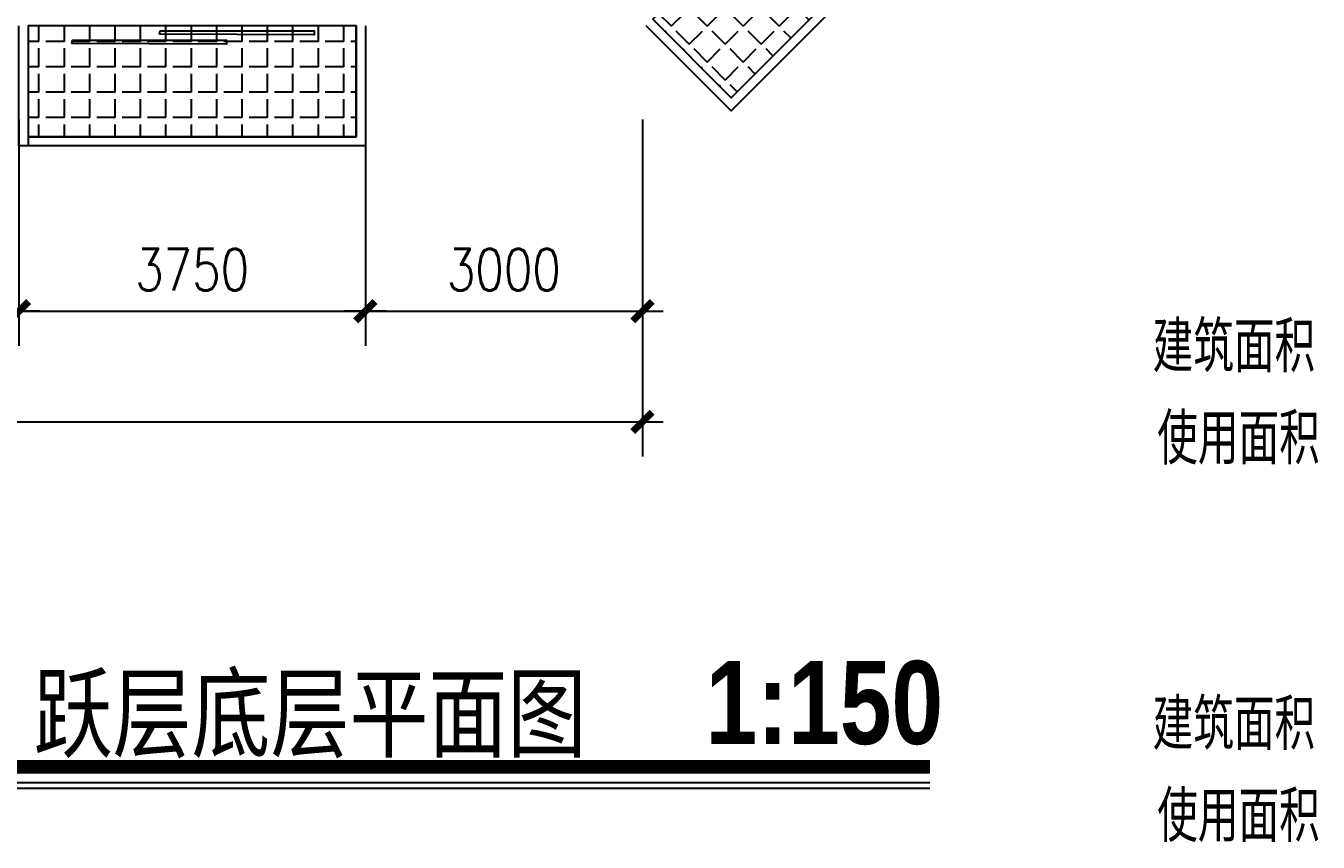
# Model space of a CAD drawing. Header units: millimetres. Extents: x 1316 to 28209, y 637 to 25771.
# Drawn here: x 14218 to 28209, y 637 to 9475 of the extents above; entities that cross this region are included whole.
import ezdxf

# ---------------------------------------------------------------- set-up
doc = ezdxf.new("R2010")
doc.units = ezdxf.units.MM
for name, color, linetype in [('PUB_DIM', 3, 'Continuous'), ('PUB_TEXT', 7, 'Continuous'), ('TKX', 8, 'Continuous'), ('WALL', 255, 'Continuous'), ('WINDOW', 2, 'Continuous'), ('ZB', 252, 'Continuous')]:
    doc.layers.add(name, color=color, linetype=linetype)
doc.styles.add('_HZTXT', font='txt.shx', dxfattribs={"bigfont": 'HZTXT.shx'})
doc.styles.add('_HZZY', font='txt', dxfattribs={"width": 0.75, "bigfont": 'HZZY'})
doc.styles.add('_SASB____', font='SASB____', dxfattribs={"width": 0.8})
doc.styles.add('DIM_FONT', font='SIMPLEX.shx', dxfattribs={"width": 0.8})
doc.dimstyles.new('DIMN150', dxfattribs={"dimscale": 1.5, "dimtxt": 300, "dimasz": 1, "dimexe": 250, "dimexo": 300, "dimgap": 150, "dimtad": 1, "dimdec": 0, "dimzin": 0, "dimdsep": 46, "dimtxsty": 'DIM_FONT', "dimblk": '_DIMX', "dimblk1": '_DIMX', "dimblk2": '_DIMX', "dimcen": 0.09, "dimclrt": 7, "dimadec": 0, "dimazin": 0, "dimtfac": 1, "dimtdec": 0, "dimtix": 1, "dimtmove": 2, "dimatfit": 3, "dimldrblk": '_DIMX', "dimfxl": 1, "dimtolj": 1, "dimtzin": 0, "dimarcsym": 0})

# ---------------------------------------------------------------- blocks, each defined once
blk = doc.blocks.new('_DIMX')
blk.add_line((-150, 0), (150, 0))
at = {"const_width": 50}
blk.add_lwpolyline([(-70, -70), (70, 70)], dxfattribs=at)
blk = doc.blocks.new('*D58')
at = {"layer": 'DEFPOINTS', "color": 0, "transparency": 16777216}
for p in [(4993, 7712), (20893, 7712), (20893, 5186)]:
    blk.add_point(p, dxfattribs=at)
at = {"layer": 'PUB_DIM', "color": 0, "lineweight": -2, "transparency": 16777216}
for p, q in [((4993, 7262), (4993, 4811)), ((20893, 7262), (20893, 4811)), ((4995, 5186), (20892, 5186))]:
    blk.add_line(p, q, dxfattribs=at)
at = {"layer": 'PUB_DIM', "color": 0, "lineweight": -2, "transparency": 16777216, "xscale": 1.5, "yscale": 1.5, "zscale": 1.5, "rotation": 180}
blk.add_blockref('_DIMX', (4993, 5186), dxfattribs=at)
at = {"layer": 'PUB_DIM', "color": 0, "lineweight": -2, "transparency": 16777216, "xscale": 1.5, "yscale": 1.5, "zscale": 1.5}
blk.add_blockref('_DIMX', (20893, 5186), dxfattribs=at)
at = {"layer": 'PUB_DIM', "color": 7, "transparency": 16777216, "insert": (12943, 5636), "char_height": 450, "attachment_point": 5, "style": 'DIM_FONT'}
blk.add_mtext('\\A1;15900', dxfattribs=at)
blk = doc.blocks.new('*D59')
at = {"layer": 'DEFPOINTS', "color": 0, "transparency": 16777216}
for p in [(10393, 8912), (14143, 8912), (10393, 6386)]:
    blk.add_point(p, dxfattribs=at)
at = {"layer": 'PUB_DIM', "color": 0, "lineweight": -2, "transparency": 16777216}
for p, q in [((10393, 8462), (10393, 6011)), ((14143, 8462), (14143, 6011)), ((14142, 6386), (10395, 6386))]:
    blk.add_line(p, q, dxfattribs=at)
at = {"layer": 'PUB_DIM', "color": 0, "lineweight": -2, "transparency": 16777216, "xscale": 1.5, "yscale": 1.5, "zscale": 1.5, "rotation": 180}
blk.add_blockref('_DIMX', (10393, 6386), dxfattribs=at)
at = {"layer": 'PUB_DIM', "color": 0, "lineweight": -2, "transparency": 16777216, "xscale": 1.5, "yscale": 1.5, "zscale": 1.5}
blk.add_blockref('_DIMX', (14143, 6386), dxfattribs=at)
at = {"layer": 'PUB_DIM', "color": 7, "transparency": 16777216, "insert": (12268, 6836), "char_height": 450, "attachment_point": 5, "style": 'DIM_FONT'}
blk.add_mtext('\\A1;3750', dxfattribs=at)
blk = doc.blocks.new('*D52')
at = {"layer": 'DEFPOINTS', "color": 0, "transparency": 16777216}
for p in [(17893, 8912), (20893, 8912), (20893, 6386)]:
    blk.add_point(p, dxfattribs=at)
at = {"layer": 'PUB_DIM', "color": 0, "lineweight": -2, "transparency": 16777216}
for p, q in [((17893, 8462), (17893, 6011)), ((20893, 8462), (20893, 6011)), ((17895, 6386), (20892, 6386))]:
    blk.add_line(p, q, dxfattribs=at)
at = {"layer": 'PUB_DIM', "color": 0, "lineweight": -2, "transparency": 16777216, "xscale": 1.5, "yscale": 1.5, "zscale": 1.5, "rotation": 180}
blk.add_blockref('_DIMX', (17893, 6386), dxfattribs=at)
at = {"layer": 'PUB_DIM', "color": 0, "lineweight": -2, "transparency": 16777216, "xscale": 1.5, "yscale": 1.5, "zscale": 1.5}
blk.add_blockref('_DIMX', (20893, 6386), dxfattribs=at)
at = {"layer": 'PUB_DIM', "color": 7, "transparency": 16777216, "insert": (19393, 6836), "char_height": 450, "attachment_point": 5, "style": 'DIM_FONT'}
blk.add_mtext('\\A1;3000', dxfattribs=at)
blk = doc.blocks.new('*D53')
at = {"layer": 'DEFPOINTS', "color": 0, "transparency": 16777216}
for p in [(14143, 8912), (17893, 8912), (17893, 6386)]:
    blk.add_point(p, dxfattribs=at)
at = {"layer": 'PUB_DIM', "color": 0, "lineweight": -2, "transparency": 16777216}
for p, q in [((14143, 8462), (14143, 6011)), ((17893, 8462), (17893, 6011)), ((14145, 6386), (17892, 6386))]:
    blk.add_line(p, q, dxfattribs=at)
at = {"layer": 'PUB_DIM', "color": 0, "lineweight": -2, "transparency": 16777216, "xscale": 1.5, "yscale": 1.5, "zscale": 1.5, "rotation": 180}
blk.add_blockref('_DIMX', (14143, 6386), dxfattribs=at)
at = {"layer": 'PUB_DIM', "color": 0, "lineweight": -2, "transparency": 16777216, "xscale": 1.5, "yscale": 1.5, "zscale": 1.5}
blk.add_blockref('_DIMX', (17893, 6386), dxfattribs=at)
at = {"layer": 'PUB_DIM', "color": 7, "transparency": 16777216, "insert": (16018, 6836), "char_height": 450, "attachment_point": 5, "style": 'DIM_FONT'}
blk.add_mtext('\\A1;3750', dxfattribs=at)
blk = doc.blocks.new('M_A14NPV')
for points in [[(0.6323, 0.2261), (0.6292, 0.2078), (-0.1643, 0.2078), (-0.1643, 0.2286)], [(0.1799, 0.1784), (0.1767, 0.1601), (-0.6168, 0.1601), (-0.6167, 0.1808)]]:
    blk.add_lwpolyline(points, close=True)

msp = doc.modelspace()

# ---------------------------------------------------------------- hatches: boundary and pattern name
at = {"layer": 'ZB', "linetype": 'Continuous'}
h = msp.add_hatch(dxfattribs=at)
h.set_pattern_fill('ANGLE', color=256, scale=1000, angle=45, style=0)
h.set_pattern_definition([(45, (-90605.6, 190897.74), (-194.45436, 194.45436), [200, -75]), (135, (-90605.6, 190897.74), (-194.45436, -194.45436), [200, -75])])
h.paths.add_polyline_path([(21005.3, 9545.9), (23650.9, 12191.4), (24499.4, 11342.9), (21853.8, 8697.3)])
h = msp.add_hatch(dxfattribs=at)
h.set_pattern_fill('ANGLE', color=256, scale=1000, style=0)
h.set_pattern_definition([(180, (35259.31, 199882.07), (0, 275), [200, -75]), (90, (35259.31, 199882.07), (275, 2e-14), [200, -75])])
h.paths.add_polyline_path([(17793.2, 8275.1), (17793.2, 9475.1), (14243.2, 9475.1), (14243.2, 8275.1)])

# ---------------------------------------------------------------- linework, layer by layer
at = {"layer": 'TKX', "color": 7}
for p, q in [((10370.8, 1282.3), (24005, 1282.3)), ((10370.8, 1221.7), (24005, 1221.7))]:
    msp.add_line(p, q, dxfattribs=at)
msp.add_lwpolyline([(10370.8, 1451.7, 150, 150, 0), (24005, 1451.7, 150, 150, 0)], format="xyseb", dxfattribs=at)
at = {"layer": 'WALL'}
msp.add_line((14243.2, 9475.1), (14243.2, 8175.1), dxfattribs=at)
at = {"layer": 'WINDOW'}
for points in [[(23721.6, 12262.2), (24640.9, 11342.9), (21853.8, 8555.9), (20934.6, 9475.1)], [(23650.9, 12191.4), (24499.4, 11342.9), (21853.8, 8697.3), (21005.3, 9545.9)], [(17893.2, 9475.1), (17893.2, 8175.1), (14143.2, 8175.1), (14143.2, 9475.1)], [(17793.2, 9475.1), (17793.2, 8275.1), (14243.2, 8275.1)]]:
    msp.add_lwpolyline(points, dxfattribs=at)
for points in [[(21005.3, 9545.9), (23650.9, 12191.4), (24499.4, 11342.9), (21853.8, 8697.3)], [(17793.2, 8275.1), (17793.2, 9475.1), (14243.2, 9475.1), (14243.2, 8275.1)]]:
    msp.add_lwpolyline(points, close=True, dxfattribs=at)

# ---------------------------------------------------------------- block references
at = {"layer": 'WINDOW', "xscale": 2100, "yscale": 2100, "zscale": 2100, "rotation": 180}
msp.add_blockref('M_A14NPV', (16043.2, 9758.1), dxfattribs=at)

# ---------------------------------------------------------------- texts
at = {"layer": 'PUB_TEXT', "width": 0.8}
for s, height, style, p in [('建筑面积', 550, '_HZTXT', (26416.1, 5724.4)), ('使用面积', 550, '_HZTXT', (26466.1, 4728.3)), ('1:150', 900, '_SASB____', (21576.1, 1699.1)), ('建筑面积', 550, '_HZTXT', (26416.1, 1636.2)), ('使用面积', 550, '_HZTXT', (26466.1, 640.2))]:
    msp.add_text(s, height=height, dxfattribs=dict(at, style=style)).set_placement(p)
at = {"layer": 'TKX', "color": 7, "style": '_HZZY'}
msp.add_text('跃层底层平面图', height=900, dxfattribs=at).set_placement((14301.6, 1552))

# ---------------------------------------------------------------- dimensions: what is measured, and where the dimension line sits
at = {"layer": 'PUB_DIM'}
for p1, p2, distance, picture, middle in [((14143.2, 8912.5), (10393.2, 8912.5), 2526.9, '*D59', (12268.2, 6835.6)), ((14143.2, 8912.5), (17893.2, 8912.5), -2526.9, '*D53', (16018.2, 6835.6)), ((17893.2, 8912.5), (20893.2, 8912.5), -2526.9, '*D52', (19393.2, 6835.6)), ((4993.2, 7712.5), (20893.2, 7712.5), -2526.9, '*D58', (12943.2, 5635.6))]:
    dim = msp.add_aligned_dim(p1=p1, p2=p2, distance=distance, dimstyle='DIMN150', dxfattribs=at)
    dim.commit()
    dim.dimension.update_dxf_attribs({"geometry": picture, "text_midpoint": middle})

doc.saveas('drawing.dxf')
